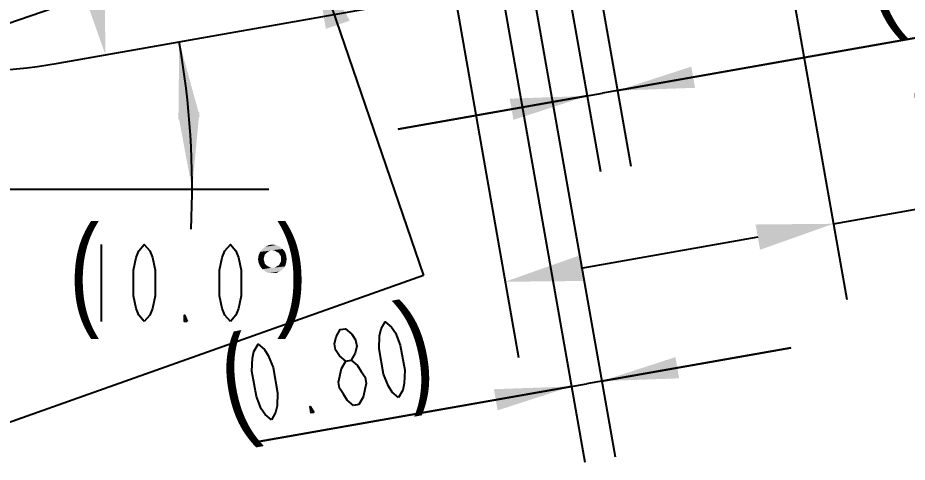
# Model space of a CAD drawing. Header units: millimetres. Extents: x -28 to 350, y 32 to 299.
# Drawn here: x 126.73 to 149.89, y 151.83 to 163.38 of the extents above; entities that cross this region are included whole.
import ezdxf

# ---------------------------------------------------------------- set-up
doc = ezdxf.new("R2010")
doc.units = ezdxf.units.MM
doc.header["$LTSCALE"] = 19.36
doc.header["$PDMODE"] = 3
doc.header["$PDSIZE"] = 6
doc.layers.get('0').update_dxf_attribs({"linetype": 'CONTINUOUS'})
doc.layers.get('Defpoints').update_dxf_attribs({"linetype": 'CONTINUOUS'})
doc.layers.add('備註', color=1, linetype='CONTINUOUS', lineweight=20)
doc.styles.add('CHINESE', font='', dxfattribs={"width": 0.8})
doc.styles.get("Standard").update_dxf_attribs({"font": 'simplex.shx', "width": 0.56})
doc.styles.get('CHINESE').set_extended_font_data('PMingLiU')
doc.dimstyles.new('DIMSTYLE_2', dxfattribs={"dimtxt": 2, "dimasz": 2, "dimexe": 2, "dimexo": 0.35, "dimgap": 0.5, "dimtad": 1, "dimzin": 0, "dimdsep": 46, "dimtxsty": 'Standard', "dimcen": 0.09, "dimazin": 0, "dimtp": 0.01, "dimtm": 0.01, "dimtfac": 1, "dimtofl": 0, "dimtmove": 0, "dimatfit": 3, "dimfxl": 1, "dimtolj": 1, "dimtzin": 0, "dimarcsym": 0})
doc.dimstyles.new('DIMSTYLE_5', dxfattribs={"dimtxt": 2, "dimasz": 2, "dimexe": 2, "dimexo": 0.35, "dimgap": 1, "dimtad": 0, "dimtih": 1, "dimtoh": 1, "dimdec": 1, "dimzin": 0, "dimdsep": 46, "dimtxsty": 'Standard', "dimcen": 0.09, "dimazin": 0, "dimtp": 0.5, "dimtm": 0.5, "dimtfac": 1, "dimtdec": 4, "dimtofl": 0, "dimtmove": 0, "dimatfit": 3, "dimfxl": 1, "dimtolj": 1, "dimtzin": 0, "dimarcsym": 0})
doc.dimstyles.get("Standard").update_dxf_attribs({"dimtxt": 2, "dimasz": 2, "dimexe": 2, "dimexo": 0.35, "dimtad": 1, "dimzin": 0, "dimdsep": 46, "dimtxsty": 'Standard', "dimcen": 0.09, "dimazin": 0, "dimtol": 1, "dimtp": 0.01, "dimtm": 0.01, "dimtfac": 1, "dimtofl": 0, "dimtmove": 0, "dimatfit": 3, "dimfxl": 1, "dimtolj": 1, "dimtzin": 0, "dimarcsym": 0})

# ---------------------------------------------------------------- blocks, each defined once
blk = doc.blocks.new('*D47')
at = {"color": 0, "lineweight": -2}
for p, q in [((126.653, 175.817), (124.935, 185.559)), ((125.919, 175.688), (128.622, 176.165)), ((128.667, 164.393), (127, 173.848)), ((128.134, 162.269), (130.984, 162.771))]:
    blk.add_line(p, q, dxfattribs=at)
at = {"color": 0}
for points in [[(127.328, 173.906), (126.672, 173.79), (126.653, 175.817)], [(128.339, 164.336), (128.995, 164.451), (129.014, 162.424)]]:
    blk.add_solid(points, dxfattribs=at)
at = {"layer": 'Defpoints', "color": 0}
for p in [(126.653, 175.817), (125.574, 175.627), (127.789, 162.208)]:
    blk.add_point(p, dxfattribs=at)
at = {"color": 0, "insert": (128.881, 181.414), "char_height": 2, "attachment_point": 3, "rotation": 280, "line_spacing_factor": 0.9}
blk.add_mtext('\\A1;13.60', dxfattribs=at)
blk = doc.blocks.new('*D2023')
at = {"color": 2}
blk.add_line((89.514, 158.926), (133.272, 158.926), dxfattribs=at)
blk.add_arc((109.176, 158.926), 22.096, 357.31, 10, dxfattribs=at)
for points in [[(131.471, 160.815), (130.936, 162.763), (130.916, 160.743)], [(130.901, 160.911), (131.272, 158.926), (131.461, 160.936)]]:
    blk.add_solid(points, dxfattribs=at)
blk = doc.blocks.new('_FILLED')
at = {"color": 0, "linetype": 'ByBlock'}
blk.add_solid([(0, 0), (-1, 0.14), (-1, -0.14)], dxfattribs=at)
blk = doc.blocks.new('*D2831')
at = {"color": 2}
for p, q in [((141.056, 164.192), (141.904, 159.384)), ((141.844, 164.331), (142.692, 159.522)), ((154.473, 163.631), (141.951, 161.423)), ((142.345, 161.492), (154.473, 163.631)), ((136.633, 160.485), (141.951, 161.423)), ((141.557, 161.353), (136.633, 160.485))]:
    blk.add_line(p, q, dxfattribs=at)
at = {"color": 2, "xscale": 2, "yscale": 2, "zscale": 2}
for p, rotation in [((142.345, 161.492), 190), ((141.557, 161.353), 10)]:
    blk.add_blockref('_FILLED', p, dxfattribs=dict(at, rotation=rotation))
blk = doc.blocks.new('*D2932')
at = {"color": 2}
for p, q in [((140.153, 164.032), (142.28, 151.967)), ((139.365, 163.894), (141.492, 151.828)), ((146.857, 154.805), (141.539, 153.867)), ((141.933, 153.937), (146.857, 154.805)), ((132.872, 152.339), (141.539, 153.867)), ((141.145, 153.798), (132.872, 152.339))]:
    blk.add_line(p, q, dxfattribs=at)
at = {"color": 2, "xscale": 2, "yscale": 2, "zscale": 2}
for p, rotation in [((141.933, 153.937), 190), ((141.145, 153.798), 10)]:
    blk.add_blockref('_FILLED', p, dxfattribs=dict(at, rotation=rotation))
blk = doc.blocks.new('*D3336')
at = {"color": 0, "lineweight": -2}
for p, q in [((146.53, 166.172), (148.314, 156.058)), ((138.159, 163.681), (139.768, 154.552)), ((147.966, 158.028), (158.274, 159.846)), ((145.997, 157.681), (141.391, 156.869))]:
    blk.add_line(p, q, dxfattribs=at)
at = {"color": 0}
for points in [[(146.055, 157.352), (145.939, 158.009), (147.966, 158.028)], [(141.333, 157.197), (141.449, 156.54), (139.421, 156.521)]]:
    blk.add_solid(points, dxfattribs=at)
at = {"layer": 'Defpoints', "color": 0}
for p in [(146.47, 166.517), (138.098, 164.026), (139.421, 156.521)]:
    blk.add_point(p, dxfattribs=at)
at = {"color": 0, "insert": (149.879, 161.581), "char_height": 2, "attachment_point": 1, "rotation": 10, "line_spacing_factor": 0.9}
blk.add_mtext('\\A1;{8.68\\C1;%%P0.3}', dxfattribs=at)

msp = doc.modelspace()

# ---------------------------------------------------------------- linework, layer by layer
at = {"color": 7}
msp.add_line((127.789, 162.208), (145.658, 165.359), dxfattribs=at)
at = {"color": 2}
msp.add_line((128.907, 157.489), (128.907, 155.489), dxfattribs=at)
for points in [[(130.027, 155.489), (129.887, 155.655), (129.817, 155.822), (129.747, 156.155), (129.747, 156.822), (129.817, 157.155), (129.887, 157.322), (130.027, 157.489), (130.167, 157.322), (130.237, 157.155), (130.307, 156.822), (130.307, 156.155), (130.237, 155.822), (130.167, 155.655), (130.027, 155.489)], [(132.267, 155.489), (132.127, 155.655), (132.057, 155.822), (131.987, 156.155), (131.987, 156.822), (132.057, 157.155), (132.127, 157.322), (132.267, 157.489), (132.407, 157.322), (132.477, 157.155), (132.547, 156.822), (132.547, 156.155), (132.477, 155.822), (132.407, 155.655), (132.267, 155.489)], [(131.147, 155.489), (131.077, 155.489), (131.077, 155.655), (131.147, 155.489)], [(136.646, 153.512), (136.479, 153.652), (136.381, 153.804), (136.254, 154.12), (136.139, 154.776), (136.15, 155.117), (136.19, 155.293), (136.299, 155.482), (136.465, 155.342), (136.563, 155.19), (136.69, 154.874), (136.806, 154.217), (136.795, 153.877), (136.755, 153.7), (136.646, 153.512)], [(135.271, 154.454), (135.105, 154.594), (135.007, 154.746), (134.978, 154.91), (135.018, 155.087), (135.127, 155.275), (135.265, 155.299), (135.431, 155.159), (135.529, 155.007), (135.558, 154.843), (135.518, 154.667), (135.409, 154.479)], [(133.337, 152.929), (133.17, 153.068), (133.072, 153.22), (132.945, 153.536), (132.83, 154.193), (132.841, 154.533), (132.881, 154.71), (132.99, 154.898), (133.156, 154.758), (133.254, 154.606), (133.381, 154.29), (133.497, 153.634), (133.486, 153.293), (133.446, 153.117), (133.337, 152.929)], [(135.082, 153.913), (135.162, 154.266), (135.271, 154.454), (135.409, 154.479), (135.576, 154.339), (135.674, 154.187), (135.772, 154.035), (135.801, 153.871)], [(135.474, 153.305), (135.307, 153.445), (135.209, 153.597), (135.111, 153.749), (135.082, 153.913)], [(135.801, 153.871), (135.721, 153.518), (135.612, 153.33), (135.474, 153.305)], [(134.44, 153.123), (134.371, 153.111), (134.342, 153.275), (134.44, 153.123)]]:
    msp.add_lwpolyline(points, dxfattribs=at)
at = {"color": 7}
msp.add_arc((125.167, 177.078), 15.1, 246.7983, 280, dxfattribs=at)
at = {"color": 2}
for points in [[(133.455, 157.474), (133.178, 157.43), (133.265, 157.474)], [(133.178, 157.43), (133.455, 157.474), (133.557, 157.43)], [(133.265, 157.474), (133.368, 157.489), (133.455, 157.474)], [(133.149, 157.168), (132.988, 157.109), (133.003, 157.211)], [(133.251, 157.299), (133.207, 157.27), (133.003, 157.211)], [(133.251, 157.299), (133.003, 157.211), (133.046, 157.299)], [(133.207, 157.27), (133.163, 157.226), (133.003, 157.211)], [(133.003, 157.211), (133.163, 157.226), (133.149, 157.168)], [(133.368, 157.343), (133.046, 157.299), (133.105, 157.372)], [(133.368, 157.343), (133.309, 157.328), (133.046, 157.299)], [(133.046, 157.299), (133.309, 157.328), (133.251, 157.299)], [(133.557, 157.43), (133.105, 157.372), (133.178, 157.43)], [(133.105, 157.372), (133.557, 157.43), (133.63, 157.372)], [(133.105, 157.372), (133.63, 157.372), (133.368, 157.343)], [(133.426, 157.328), (133.368, 157.343), (133.63, 157.372)], [(133.47, 157.299), (133.426, 157.328), (133.63, 157.372)], [(133.47, 157.299), (133.63, 157.372), (133.689, 157.299)], [(133.689, 157.299), (133.528, 157.27), (133.47, 157.299)], [(133.557, 157.226), (133.528, 157.27), (133.689, 157.299)], [(133.557, 157.226), (133.689, 157.299), (133.718, 157.211)], [(133.718, 157.211), (133.587, 157.168), (133.557, 157.226)], [(133.587, 157.109), (133.587, 157.168), (133.718, 157.211)], [(133.587, 157.109), (133.718, 157.211), (133.733, 157.109)], [(132.988, 157.109), (133.149, 157.168), (133.134, 157.109)], [(133.134, 157.109), (133.003, 157.007), (132.988, 157.109)], [(133.134, 157.109), (133.149, 157.051), (133.003, 157.007)], [(133.003, 157.007), (133.149, 157.051), (133.163, 156.992)], [(133.163, 156.992), (133.046, 156.919), (133.003, 157.007)], [(133.163, 156.992), (133.207, 156.949), (133.046, 156.919)], [(133.47, 156.919), (133.528, 156.949), (133.718, 157.007)], [(133.47, 156.919), (133.718, 157.007), (133.689, 156.919)], [(133.528, 156.949), (133.557, 156.992), (133.718, 157.007)], [(133.718, 157.007), (133.557, 156.992), (133.587, 157.051)], [(133.733, 157.109), (133.587, 157.051), (133.587, 157.109)], [(133.587, 157.051), (133.733, 157.109), (133.718, 157.007)], [(133.046, 156.919), (133.207, 156.949), (133.251, 156.919)], [(133.251, 156.919), (133.105, 156.846), (133.046, 156.919)], [(133.251, 156.919), (133.309, 156.89), (133.105, 156.846)], [(133.105, 156.846), (133.426, 156.89), (133.689, 156.919)], [(133.105, 156.846), (133.689, 156.919), (133.63, 156.846)], [(133.368, 156.89), (133.426, 156.89), (133.105, 156.846)], [(133.309, 156.89), (133.368, 156.89), (133.105, 156.846)], [(133.63, 156.846), (133.178, 156.788), (133.105, 156.846)], [(133.178, 156.788), (133.63, 156.846), (133.543, 156.788)], [(133.543, 156.788), (133.265, 156.744), (133.178, 156.788)], [(133.368, 156.744), (133.265, 156.744), (133.543, 156.788)], [(133.368, 156.744), (133.543, 156.788), (133.455, 156.744)], [(133.689, 156.919), (133.426, 156.89), (133.47, 156.919)]]:
    msp.add_solid(points, dxfattribs=at)

# ---------------------------------------------------------------- texts
at = {"layer": '備註', "char_height": 2.269, "width": 6.80542, "attachment_point": 1, "rotation": 10.9945, "style": 'CHINESE'}
for insert in [(148.584, 165.596), (131.814, 154.999)]:
    msp.add_mtext('(      )', dxfattribs=dict(at, insert=insert))
at = {"layer": '備註', "insert": (128.068, 157.983), "char_height": 2.269, "width": 6.75859, "attachment_point": 1, "style": 'CHINESE'}
msp.add_mtext('(       )', dxfattribs=at)

# ---------------------------------------------------------------- dimensions: what is measured, and where the dimension line sits
at = {"color": 2}
for base, p1, p2, angle, picture, middle in [((126.653, 175.817), (127.789, 162.208), (125.574, 175.627), 100, '*D47', (125.392, 182.965)), ((141.557, 161.353), (141.783, 164.675), (140.996, 164.536), 190, '*D2831', (150.061, 162.853)), ((141.145, 153.798), (140.092, 164.377), (139.304, 164.238), 190, '*D2932', (132.872, 152.339))]:
    dim = msp.add_linear_dim(base=base, p1=p1, p2=p2, angle=angle, dimstyle='DIMSTYLE_2', dxfattribs=at)
    dim.commit()
    dim.dimension.update_dxf_attribs({"geometry": picture, "text_midpoint": middle, "dimtype": 160})
dim = msp.add_linear_dim(base=(139.421, 156.521), p1=(146.47, 166.517), p2=(138.098, 164.026), angle=190, text='{<>\\C1;%%P0.3}', dimstyle='DIMSTYLE_2', override={"dimtxsty": 'Standard'}, dxfattribs=at)
dim.commit()
dim.dimension.update_dxf_attribs({"geometry": '*D3336', "text_midpoint": (154.105, 159.11), "dimtype": 160})
dim = msp.add_angular_dim_2l(base=(131.18758, 160.85158), line1=((88.94258, 158.92581), (89.16353, 158.92581)), line2=((130.3737, 162.66354), (130.5913, 162.70191)), dimstyle='DIMSTYLE_5', dxfattribs=at)
dim.commit()
dim.dimension.update_dxf_attribs({"geometry": '*D2023', "text_midpoint": (128.34741, 155.48881), "dimtype": 162})

# ---------------------------------------------------------------- leaders
for points in [[(140.858, 170.069), (99.839, 154.042), (102.839, 154.042)], [(138.713, 167.449), (99.839, 154.042), (102.839, 154.042)], [(134.416, 165.096), (137.292, 156.68), (125.42, 152.472)]]:
    msp.add_leader(points, dimstyle='Standard', override={"dimtad": 0}, dxfattribs=at)

doc.saveas('drawing.dxf')
